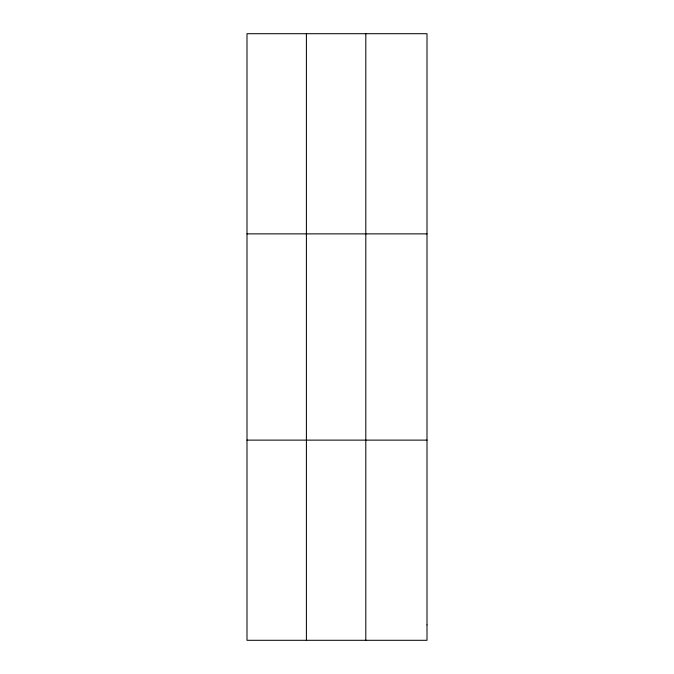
<?xml version="1.0" encoding="UTF-8"?>
<svg xmlns="http://www.w3.org/2000/svg" width="674" height="674" viewBox="0 0 674 674"><rect width="100%" height="100%" fill="white"/><g stroke="black" fill="none" stroke-linecap="round" stroke-linejoin="round"><path stroke-width="1.01" d="M306.4 640.3L306.4 33.7M365.805 640.3L365.805 33.7M246.996 233.878L427.004 233.878M246.996 440.122L427.004 440.122M427.004 624.899L427.004 640.3L246.996 640.3L246.996 33.7L427.004 33.7L427.004 624.899"/></g></svg>
